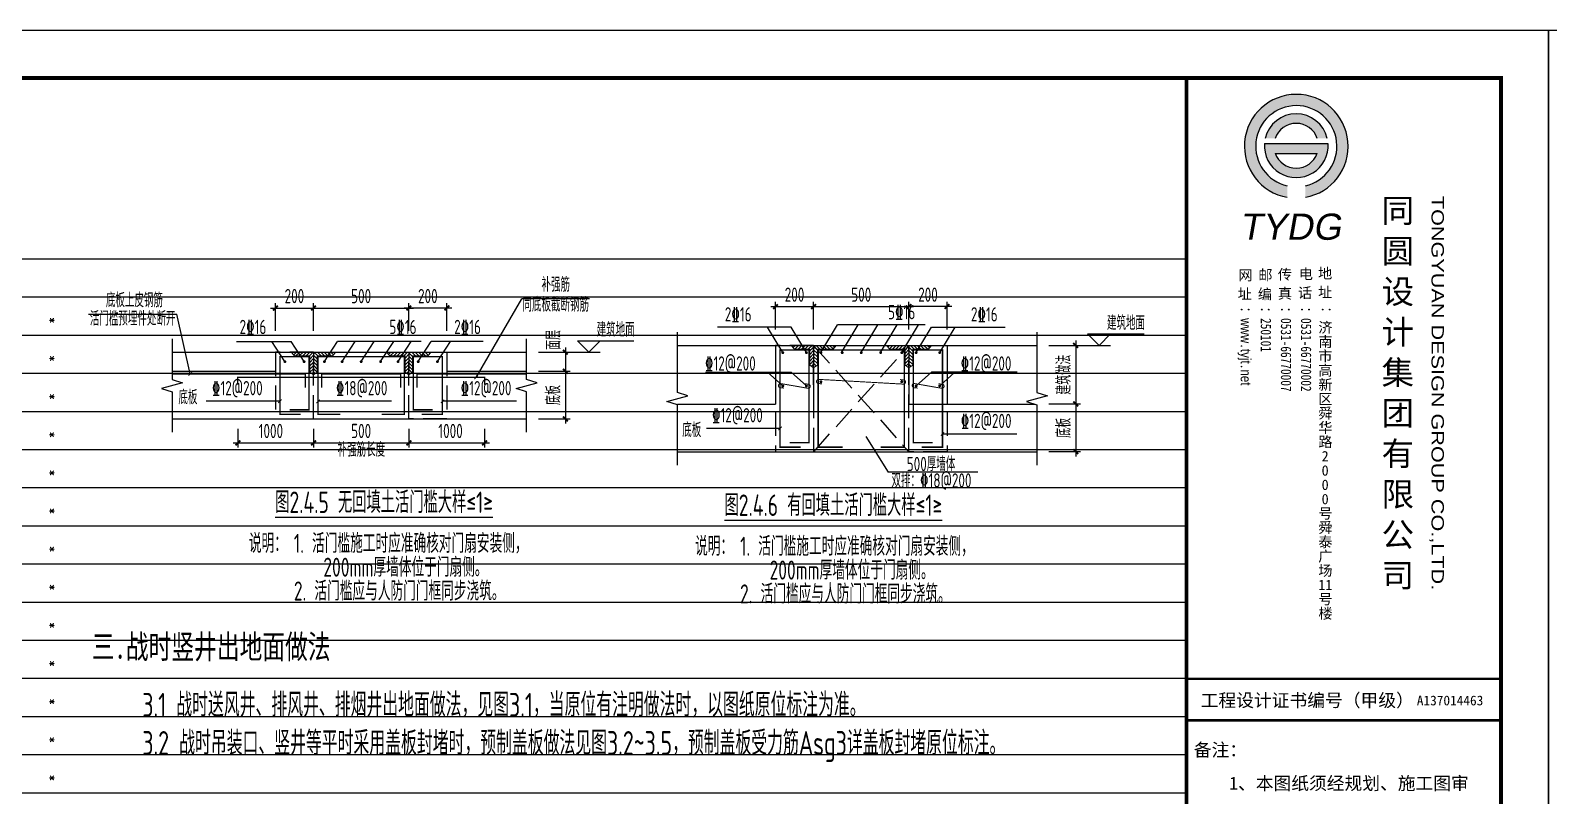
# Model space of a CAD drawing. Extents: x 37906 to 290206, y -18154 to 41246.
# Drawn here: x 64026 to 79956, y 33219 to 41246 of the extents above; entities that cross this region are included whole.
import ezdxf
from ezdxf.enums import TextEntityAlignment as Align

# ---------------------------------------------------------------- set-up
doc = ezdxf.new("R2010")
doc.units = 0
doc.header["$LTSCALE"] = 1000
doc.header["$MEASUREMENT"] = 0
doc.linetypes.add('DASH', pattern=[0.35, 0.25, -0.1])
for name, color, linetype in [('DETL', 7, 'Continuous'), ('DIM', 3, 'Continuous'), ('DIM_SYMB', 3, 'Continuous'), ('ECA_TK', 7, 'Continuous'), ('PUB_DIM', 3, 'Continuous'), ('PUB_TEXT', 7, 'Continuous'), ('REIN', 1, 'Continuous'), ('TEXT', 7, 'Continuous'), ('tk', 7, 'Continuous'), ('WALL', 9, 'Continuous')]:
    doc.layers.add(name, color=color, linetype=linetype)
doc.layers.add('REINL', color=1, linetype='Continuous', lineweight=0)
doc.layers.add('人防细线', color=142, linetype='Continuous', lineweight=18)
doc.styles.add('CCDI_T0G_01', font='arial.ttf', dxfattribs={"width": 0.9})
doc.styles.add('SUNTXT', font='', dxfattribs={"width": 0.8, "height": 3})
doc.styles.add('TSSD_Dimension', font='tssdeng.shx', dxfattribs={"width": 0.7, "bigfont": 'hztxt.shx'})
doc.styles.add('TSSD_Label', font='tssdeng2.shx', dxfattribs={"width": 0.7, "bigfont": 'tssdchn.shx'})
doc.styles.add('TSSD_Norm', font='tssdeng.shx', dxfattribs={"bigfont": 'hztxt.shx'})
doc.styles.add('TSSD_Rein', font='tssdeng2.shx', dxfattribs={"width": 0.7, "bigfont": 'tssdchn.shx'})
doc.styles.add('tyad', font='swissk.ttf', dxfattribs={"width": 0.9, "height": 2.5})
doc.styles.add('黑体', font='simhei.ttf', dxfattribs={"width": 0.8})
doc.styles.get('SUNTXT').set_extended_font_data('SimSun')
doc.dimstyles.new('TSSD_25_50', dxfattribs={"dimtxt": 150, "dimasz": 50, "dimexe": 50, "dimexo": 125, "dimgap": 50, "dimtad": 1, "dimdec": 0, "dimlfac": 0.5, "dimzin": 0, "dimdsep": 46, "dimtxsty": 'TSSD_Dimension', "dimblk": 'ARCHTICK', "dimblk1": 'ARCHTICK', "dimblk2": 'ARCHTICK', "dimcen": 0, "dimdle": 50, "dimclrt": 7, "dimadec": 0, "dimazin": 0, "dimtfac": 1, "dimtdec": 0, "dimtix": 1, "dimtmove": 2, "dimatfit": 3, "dimfxl": 1, "dimtolj": 1, "dimtzin": 0, "dimarcsym": 0})
doc.dimstyles.new('TSSD_50_50', dxfattribs={"dimtxt": 150, "dimasz": 50, "dimexe": 50, "dimexo": 125, "dimgap": 50, "dimtad": 1, "dimdec": 0, "dimzin": 0, "dimdsep": 46, "dimtxsty": 'TSSD_Dimension', "dimblk": 'ARCHTICK', "dimblk1": 'ARCHTICK', "dimblk2": 'ARCHTICK', "dimcen": 0, "dimdle": 50, "dimclrt": 7, "dimadec": 0, "dimazin": 0, "dimtfac": 1, "dimtdec": 0, "dimtix": 1, "dimtmove": 2, "dimatfit": 3, "dimfxl": 1, "dimtolj": 1, "dimtzin": 0, "dimarcsym": 0})

# ---------------------------------------------------------------- blocks, each defined once
blk = doc.blocks.new('10B_A1')
h = blk.add_hatch(color=256)
h.paths.add_polyline_path([(786.16, 558.97), (786.16, 561.39, -8.823966), (789.97, 561.39), (789.97, 558.98, 11.333343)])
h.paths.add_polyline_path([(781.52, 571.34), (783.6, 571.34, -0.711417), (792.46, 571.34), (794.54, 571.34, 0.79114)], flags=17)
h.paths.add_polyline_path([(781.36, 570.26, 1.071858), (794.7, 570.26)], flags=17)
h.paths.add_polyline_path([(792.44, 568.2, -0.701619), (783.62, 568.2)], flags=16)
for p, q in [((765, 184), (765, 584)), ((765, 184), (765, 584)), ((765, 184), (765, 584)), ((781.36, 570.26), (794.7, 570.26)), ((783.62, 568.2), (792.44, 568.2))]:
    blk.add_line(p, q)
at = {"const_width": 0.5}
blk.add_lwpolyline([(831, 457.96), (765, 457.96)], dxfattribs=at)
blk.add_lwpolyline([(831, 457.96), (765, 457.96)], dxfattribs=at)
for centre, radius, start, end in [((788.05, 569.69), 10.88, 280.1324, 259.9627), ((788.05, 569.69), 8.52, 282.9926, 257.1302), ((788.03, 569.8), 6.69, 13.3022, 166.6978), ((788.03, 569.8), 4.69, 19.1426, 160.8574), ((788.03, 569.8), 6.69, 176.0272, 3.9728), ((788.03, 569.8), 4.69, 199.8915, 340.1085)]:
    blk.add_arc(centre, radius, start, end)
at = {"layer": 'ECA_TK'}
blk.add_lwpolyline([(0, 0), (841, 0), (841, 594), (0, 594)], close=True, dxfattribs=at)
at = {"layer": 'ECA_TK', "const_width": 0.8}
blk.add_lwpolyline([(831, 10), (831, 584), (18, 584), (18, 10)], close=True, dxfattribs=at)
at = {"layer": 'ECA_TK'}
for points, const_width in [([(765, 10), (765, 584)], 0.8), ([(765, 457.96), (831, 457.96)], 0.5), ([(765, 449.25), (831, 449.25)], 0.5)]:
    blk.add_lwpolyline(points, dxfattribs=dict(at, const_width=const_width))
for s, height, style, p in [('同', 5, '黑体', (805.94, 553.7)), ('圆', 5, '黑体', (805.94, 545.2)), ('网', 2.18, 'SUNTXT', (775.88, 541.55)), ('邮', 2.18, 'SUNTXT', (780.08, 541.58)), ('传', 2.18, 'SUNTXT', (784.17, 541.71)), ('电', 2.18, 'SUNTXT', (788.57, 541.81)), ('地', 2.18, 'SUNTXT', (792.61, 541.93)), ('设', 5, '黑体', (805.94, 536.7)), ('址', 2.18, 'SUNTXT', (775.74, 537.6)), ('编', 2.18, 'SUNTXT', (779.97, 537.57)), ('真', 2.18, 'SUNTXT', (784.17, 537.71)), ('话', 2.18, 'SUNTXT', (788.39, 537.86)), ('址', 2.18, 'SUNTXT', (792.62, 537.99)), ('济', 2.18, 'SUNTXT', (792.67, 530.58)), ('计', 5, '黑体', (805.94, 528.2)), ('南', 2.18, 'SUNTXT', (792.67, 527.58)), ('市', 2.18, 'SUNTXT', (792.67, 524.58)), ('高', 2.18, 'SUNTXT', (792.67, 521.58)), ('集', 5, '黑体', (805.94, 519.7)), ('新', 2.18, 'SUNTXT', (792.67, 518.58)), ('区', 2.18, 'SUNTXT', (792.67, 515.58)), ('团', 5, '黑体', (805.94, 511.2)), ('舜', 2.18, 'SUNTXT', (792.67, 512.58)), ('华', 2.18, 'SUNTXT', (792.67, 509.58)), ('路', 2.18, 'SUNTXT', (792.67, 506.58)), ('有', 5, '黑体', (805.94, 502.7)), ('2', 2.18, 'SUNTXT', (793.36, 503.58)), ('0', 2.18, 'SUNTXT', (793.36, 500.58)), ('0', 2.18, 'SUNTXT', (793.36, 497.58)), ('限', 5, '黑体', (805.94, 494.2)), ('号', 2.18, 'SUNTXT', (792.67, 491.58)), ('0', 2.18, 'SUNTXT', (793.36, 494.58)), ('舜', 2.18, 'SUNTXT', (792.67, 488.58)), ('公', 5, '黑体', (805.94, 485.7)), ('泰', 2.18, 'SUNTXT', (792.67, 485.58)), ('广', 2.18, 'SUNTXT', (792.67, 482.58)), ('场', 2.18, 'SUNTXT', (792.67, 479.58)), ('司', 5, '黑体', (805.94, 477.2)), ('11', 2.18, 'SUNTXT', (792.67, 476.58)), ('号', 2.18, 'SUNTXT', (792.67, 473.58)), ('楼', 2.18, 'SUNTXT', (792.69, 470.58))]:
    blk.add_text(s, height=height, dxfattribs=dict(style=style)).set_placement(p)
at = {"style": 'CCDI_T0G_01', "width": 1.25}
blk.add_text('TONGYUAN DESIGN GROUP CO.,LTD.', height=2.6, rotation=270, dxfattribs=at).set_placement((816.42, 559.28))
at = {"style": 'tyad', "oblique": 10}
blk.add_text('TYDG', height=5.5, dxfattribs=at).set_placement((776.12, 550.06))
at = {"char_height": 2.18, "width": 39.1789, "attachment_point": 1, "rotation": 270, "style": 'SUNTXT'}
for s, insert in [('：{\\fArial|b0|i0|c134|p32;www}.{\\fArial|b0|i0|c134|p32;tyjt}.{\\fArial|b0|i0|c134|p32;net\\fArial|b0|i0|c0|p32;}', (778.56, 536.02)), ('：250101', (782.78, 536.02)), ('：0531-66770007', (787, 536.02)), ('：0531-66770002', (791.22, 536.02)), ('：', (795.56, 536.02))]:
    blk.add_mtext(s, dxfattribs=dict(at, insert=insert))
at = {"layer": 'ECA_TK', "linetype": 'Continuous', "style": 'SUNTXT'}
for s, height, p in [('工程设计证书编号（甲级）', 2.7342, (767.97, 452.09)), ('A137014463', 2.051, (813.34, 452.39))]:
    blk.add_text(s, height=height, dxfattribs=at).set_placement(p)
at = {"layer": 'ECA_TK', "style": 'SUNTXT'}
for s, p in [('备注：', (766.54, 441.68)), ('    1、本图纸须经规划、施工图审', (766.54, 434.68))]:
    blk.add_text(s, height=2.73, dxfattribs=at).set_placement(p)
blk = doc.blocks.new('20190225.14171298')
at = {"layer": 'Defpoints', "color": 8, "lineweight": -3}
for p, q in [((37350, 26400), (0, 26400)), ((37350, 26000), (0, 26000)), ((37350, 25600), (0, 25600)), ((37350, 25200), (0, 25200)), ((37350, 24800), (0, 24800)), ((37350, 24400), (0, 24400)), ((37350, 24000), (0, 24000)), ((37350, 23600), (0, 23600)), ((37350, 23200), (0, 23200)), ((37350, 22800), (0, 22800)), ((37350, 22400), (0, 22400)), ((37350, 22000), (0, 22000)), ((37350, 21600), (0, 21600)), ((37350, 21200), (0, 21200)), ((37350, 20800), (0, 20800))]:
    blk.add_line(p, q, dxfattribs=at)
blk = doc.blocks.new('20190225.14125870')
at = {"color": 8, "lineweight": -3, "style": 'TSSD_Norm', "width": 0.8}
for p in [(0, 25942.25), (0, 25542.25), (0, 25142.25), (0, 24742.25), (0, 24342.25), (0, 23942.25), (0, 23542.25), (0, 23142.25), (0, 22742.25), (0, 22342.25), (0, 21942.25), (0, 21542.25), (0, 21142.25)]:
    blk.add_text('*', height=136.5, dxfattribs=at).set_placement(p)
blk = doc.blocks.new('MJ-U')
at = {"layer": 'WALL'}
h = blk.add_hatch(dxfattribs=at)
h.set_pattern_fill('ANSI31', color=6, scale=100, style=0)
h.set_pattern_definition([(45, (-873776.461, -21584.63), (-8.83883476, 8.83883476), [])])
h.paths.add_polyline_path([(-117.2, 0), (0, 0), (0, -118.5), (-20, -104.4), (-20, -20), (-100.4, -20)])
at = {"layer": 'WALL', "color": 6}
blk.add_line((-117.2, 0), (-100.4, -20), dxfattribs=at)
at = {"layer": '人防细线', "color": 6}
for p, q in [((-117.2, 0), (0, 0)), ((-100.4, -20), (-117.2, 0)), ((0, 0), (0, -118.5)), ((-20, -20), (-100.4, -20)), ((-20, -104.4), (-20, -20)), ((0, -118.5), (-20, -104.4))]:
    blk.add_line(p, q, dxfattribs=at)
blk = doc.blocks.new('_ArchTick')
at = {"color": 0, "linetype": 'ByBlock', "const_width": 0.4}
blk.add_lwpolyline([(-0.5, -0.5), (0.5, 0.5)], dxfattribs=at)
blk = doc.blocks.new('*D136')
at = {"layer": 'Defpoints', "color": 0}
for p in [(66997, 38334), (66597, 37969), (66997, 37969)]:
    blk.add_point(p, dxfattribs=at)
at = {"layer": 'DIM', "color": 0, "lineweight": -2}
for p, q in [((66547, 38334), (67047, 38334)), ((66597, 38094), (66597, 38384)), ((66997, 38094), (66997, 38384))]:
    blk.add_line(p, q, dxfattribs=at)
at = {"layer": 'DIM', "color": 0, "lineweight": -2, "xscale": 50, "yscale": 50, "zscale": 50, "rotation": 180}
blk.add_blockref('_ArchTick', (66597, 38334), dxfattribs=at)
at = {"layer": 'DIM', "color": 0, "lineweight": -2, "xscale": 50, "yscale": 50, "zscale": 50}
blk.add_blockref('_ArchTick', (66997, 38334), dxfattribs=at)
at = {"layer": 'DIM', "color": 7, "insert": (66797, 38459), "char_height": 150, "attachment_point": 5, "style": 'TSSD_Dimension'}
blk.add_mtext('\\A1;200', dxfattribs=at)
blk = doc.blocks.new('*D137')
at = {"layer": 'Defpoints', "color": 0}
for p in [(67997, 38334), (66997, 37969), (67997, 37969)]:
    blk.add_point(p, dxfattribs=at)
at = {"layer": 'DIM', "color": 0, "lineweight": -2}
for p, q in [((66947, 38334), (68047, 38334)), ((66997, 38094), (66997, 38384)), ((67997, 38094), (67997, 38384))]:
    blk.add_line(p, q, dxfattribs=at)
at = {"layer": 'DIM', "color": 0, "lineweight": -2, "xscale": 50, "yscale": 50, "zscale": 50, "rotation": 180}
blk.add_blockref('_ArchTick', (66997, 38334), dxfattribs=at)
at = {"layer": 'DIM', "color": 0, "lineweight": -2, "xscale": 50, "yscale": 50, "zscale": 50}
blk.add_blockref('_ArchTick', (67997, 38334), dxfattribs=at)
at = {"layer": 'DIM', "color": 7, "insert": (67497, 38459), "char_height": 150, "attachment_point": 5, "style": 'TSSD_Dimension'}
blk.add_mtext('\\A1;500', dxfattribs=at)
blk = doc.blocks.new('*D138')
at = {"layer": 'Defpoints', "color": 0, "transparency": 16777216}
for p in [(69233, 37871), (69233, 37671), (69640, 37671)]:
    blk.add_point(p, dxfattribs=at)
at = {"layer": 'DIM', "color": 0, "lineweight": -2, "transparency": 16777216}
for p, q in [((69640, 37921), (69640, 37621)), ((69358, 37871), (69690, 37871)), ((69358, 37671), (69690, 37671))]:
    blk.add_line(p, q, dxfattribs=at)
at = {"layer": 'DIM', "color": 0, "lineweight": -2, "transparency": 16777216, "xscale": 50, "yscale": 50, "zscale": 50}
for p, rotation in [((69640, 37871), 90), ((69640, 37671), 270)]:
    blk.add_blockref('_ArchTick', p, dxfattribs=dict(at, rotation=rotation))
at = {"layer": 'DIM', "color": 7, "transparency": 16777216, "insert": (69515, 38000), "char_height": 150, "attachment_point": 5, "rotation": 90, "style": 'TSSD_Dimension'}
blk.add_mtext('\\A1;面层', dxfattribs=at)
blk = doc.blocks.new('*D139')
at = {"layer": 'Defpoints', "color": 0, "transparency": 16777216}
for p in [(69233, 37671), (69233, 37171), (69640, 37171)]:
    blk.add_point(p, dxfattribs=at)
at = {"layer": 'DIM', "color": 0, "lineweight": -2, "transparency": 16777216}
for p, q in [((69358, 37671), (69690, 37671)), ((69640, 37721), (69640, 37121)), ((69358, 37171), (69690, 37171))]:
    blk.add_line(p, q, dxfattribs=at)
at = {"layer": 'DIM', "color": 0, "lineweight": -2, "transparency": 16777216, "xscale": 50, "yscale": 50, "zscale": 50}
for p, rotation in [((69640, 37671), 90), ((69640, 37171), 270)]:
    blk.add_blockref('_ArchTick', p, dxfattribs=dict(at, rotation=rotation))
at = {"layer": 'DIM', "color": 7, "transparency": 16777216, "insert": (69514, 37421), "char_height": 150, "attachment_point": 5, "rotation": 90, "style": 'TSSD_Dimension'}
blk.add_mtext('\\A1;底板', dxfattribs=at)
blk = doc.blocks.new('*D140')
at = {"layer": 'Defpoints', "color": 0}
for p in [(72244, 38349), (71844, 37983), (72244, 37983)]:
    blk.add_point(p, dxfattribs=at)
at = {"layer": 'DIM', "color": 0, "lineweight": -2}
for p, q in [((71844, 38108), (71844, 38399)), ((72244, 38108), (72244, 38399)), ((71794, 38349), (72294, 38349))]:
    blk.add_line(p, q, dxfattribs=at)
at = {"layer": 'DIM', "color": 0, "lineweight": -2, "xscale": 50, "yscale": 50, "zscale": 50, "rotation": 180}
blk.add_blockref('_ArchTick', (71844, 38349), dxfattribs=at)
at = {"layer": 'DIM', "color": 0, "lineweight": -2, "xscale": 50, "yscale": 50, "zscale": 50}
blk.add_blockref('_ArchTick', (72244, 38349), dxfattribs=at)
at = {"layer": 'DIM', "color": 7, "insert": (72044, 38474), "char_height": 150, "attachment_point": 5, "style": 'TSSD_Dimension'}
blk.add_mtext('\\A1;200', dxfattribs=at)
blk = doc.blocks.new('*D141')
at = {"layer": 'Defpoints', "color": 0}
for p in [(73244, 38349), (72244, 37983), (73244, 37983)]:
    blk.add_point(p, dxfattribs=at)
at = {"layer": 'DIM', "color": 0, "lineweight": -2}
for p, q in [((72244, 38108), (72244, 38399)), ((73244, 38108), (73244, 38399)), ((72194, 38349), (73294, 38349))]:
    blk.add_line(p, q, dxfattribs=at)
at = {"layer": 'DIM', "color": 0, "lineweight": -2, "xscale": 50, "yscale": 50, "zscale": 50, "rotation": 180}
blk.add_blockref('_ArchTick', (72244, 38349), dxfattribs=at)
at = {"layer": 'DIM', "color": 0, "lineweight": -2, "xscale": 50, "yscale": 50, "zscale": 50}
blk.add_blockref('_ArchTick', (73244, 38349), dxfattribs=at)
at = {"layer": 'DIM', "color": 7, "insert": (72744, 38474), "char_height": 150, "attachment_point": 5, "style": 'TSSD_Dimension'}
blk.add_mtext('\\A1;500', dxfattribs=at)
blk = doc.blocks.new('*D142')
at = {"layer": 'Defpoints', "color": 0, "transparency": 16777216}
for p in [(74587, 37942), (74587, 37327), (74994, 37327)]:
    blk.add_point(p, dxfattribs=at)
at = {"layer": 'DIM', "color": 0, "lineweight": -2, "transparency": 16777216}
for p, q in [((74712, 37942), (75044, 37942)), ((74994, 37992), (74994, 37277)), ((74712, 37327), (75044, 37327))]:
    blk.add_line(p, q, dxfattribs=at)
at = {"layer": 'DIM', "color": 0, "lineweight": -2, "transparency": 16777216, "xscale": 50, "yscale": 50, "zscale": 50}
for p, rotation in [((74994, 37942), 90), ((74994, 37327), 270)]:
    blk.add_blockref('_ArchTick', p, dxfattribs=dict(at, rotation=rotation))
at = {"layer": 'DIM', "color": 7, "transparency": 16777216, "insert": (74869, 37634), "char_height": 150, "attachment_point": 5, "rotation": 90, "style": 'TSSD_Dimension'}
blk.add_mtext('\\A1;建筑做法', dxfattribs=at)
blk = doc.blocks.new('*D143')
at = {"layer": 'Defpoints', "color": 0, "transparency": 16777216}
for p in [(74587, 37327), (74587, 36827), (74994, 36827)]:
    blk.add_point(p, dxfattribs=at)
at = {"layer": 'DIM', "color": 0, "lineweight": -2, "transparency": 16777216}
for p, q in [((74712, 37327), (75044, 37327)), ((74994, 37377), (74994, 36777)), ((74712, 36827), (75044, 36827))]:
    blk.add_line(p, q, dxfattribs=at)
at = {"layer": 'DIM', "color": 0, "lineweight": -2, "transparency": 16777216, "xscale": 50, "yscale": 50, "zscale": 50}
for p, rotation in [((74994, 37327), 90), ((74994, 36827), 270)]:
    blk.add_blockref('_ArchTick', p, dxfattribs=dict(at, rotation=rotation))
at = {"layer": 'DIM', "color": 7, "transparency": 16777216, "insert": (74868, 37077), "char_height": 150, "attachment_point": 5, "rotation": 90, "style": 'TSSD_Dimension'}
blk.add_mtext('\\A1;底板', dxfattribs=at)
blk = doc.blocks.new('*D144')
at = {"layer": 'Defpoints', "color": 0}
for p in [(67997, 38334), (67997, 37969), (68397, 37969)]:
    blk.add_point(p, dxfattribs=at)
at = {"layer": 'DIM', "color": 0, "lineweight": -2}
for p, q in [((68447, 38334), (67947, 38334)), ((67997, 38094), (67997, 38384)), ((68397, 38094), (68397, 38384))]:
    blk.add_line(p, q, dxfattribs=at)
at = {"layer": 'DIM', "color": 0, "lineweight": -2, "xscale": 50, "yscale": 50, "zscale": 50, "rotation": 180}
blk.add_blockref('_ArchTick', (67997, 38334), dxfattribs=at)
at = {"layer": 'DIM', "color": 0, "lineweight": -2, "xscale": 50, "yscale": 50, "zscale": 50}
blk.add_blockref('_ArchTick', (68397, 38334), dxfattribs=at)
at = {"layer": 'DIM', "color": 7, "insert": (68197, 38459), "char_height": 150, "attachment_point": 5, "style": 'TSSD_Dimension'}
blk.add_mtext('\\A1;200', dxfattribs=at)
blk = doc.blocks.new('*D145')
at = {"layer": 'Defpoints', "color": 0}
for p in [(73244, 38349), (73244, 37983), (73644, 37983)]:
    blk.add_point(p, dxfattribs=at)
at = {"layer": 'DIM', "color": 0, "lineweight": -2}
for p, q in [((73244, 38108), (73244, 38399)), ((73644, 38108), (73644, 38399)), ((73694, 38349), (73194, 38349))]:
    blk.add_line(p, q, dxfattribs=at)
at = {"layer": 'DIM', "color": 0, "lineweight": -2, "xscale": 50, "yscale": 50, "zscale": 50, "rotation": 180}
blk.add_blockref('_ArchTick', (73244, 38349), dxfattribs=at)
at = {"layer": 'DIM', "color": 0, "lineweight": -2, "xscale": 50, "yscale": 50, "zscale": 50}
blk.add_blockref('_ArchTick', (73644, 38349), dxfattribs=at)
at = {"layer": 'DIM', "color": 7, "insert": (73444, 38474), "char_height": 150, "attachment_point": 5, "style": 'TSSD_Dimension'}
blk.add_mtext('\\A1;200', dxfattribs=at)
blk = doc.blocks.new('*D146')
at = {"layer": 'Defpoints', "color": 0, "transparency": 16777216}
for p in [(66203, 37190), (66997, 37190), (66997, 36919)]:
    blk.add_point(p, dxfattribs=at)
at = {"layer": 'DIM', "color": 0, "lineweight": -2, "transparency": 16777216}
for p, q in [((66203, 37065), (66203, 36869)), ((66997, 37065), (66997, 36869)), ((66153, 36919), (67047, 36919))]:
    blk.add_line(p, q, dxfattribs=at)
at = {"layer": 'DIM', "color": 0, "lineweight": -2, "transparency": 16777216, "xscale": 50, "yscale": 50, "zscale": 50, "rotation": 180}
blk.add_blockref('_ArchTick', (66203, 36919), dxfattribs=at)
at = {"layer": 'DIM', "color": 0, "lineweight": -2, "transparency": 16777216, "xscale": 50, "yscale": 50, "zscale": 50}
blk.add_blockref('_ArchTick', (66997, 36919), dxfattribs=at)
at = {"layer": 'DIM', "color": 7, "transparency": 16777216, "insert": (66550, 37044), "char_height": 150, "attachment_point": 5, "style": 'TSSD_Dimension'}
blk.add_mtext('\\A1;1000', dxfattribs=at)
blk = doc.blocks.new('*D147')
at = {"layer": 'Defpoints', "color": 0, "transparency": 16777216}
for p in [(66997, 37190), (67997, 37190), (67997, 36919)]:
    blk.add_point(p, dxfattribs=at)
at = {"layer": 'DIM', "color": 0, "lineweight": -2, "transparency": 16777216}
for p, q in [((66997, 37065), (66997, 36869)), ((67997, 37065), (67997, 36869)), ((66947, 36919), (68047, 36919))]:
    blk.add_line(p, q, dxfattribs=at)
at = {"layer": 'DIM', "color": 0, "lineweight": -2, "transparency": 16777216, "xscale": 50, "yscale": 50, "zscale": 50, "rotation": 180}
blk.add_blockref('_ArchTick', (66997, 36919), dxfattribs=at)
at = {"layer": 'DIM', "color": 0, "lineweight": -2, "transparency": 16777216, "xscale": 50, "yscale": 50, "zscale": 50}
blk.add_blockref('_ArchTick', (67997, 36919), dxfattribs=at)
at = {"layer": 'DIM', "color": 7, "transparency": 16777216, "insert": (67497, 37044), "char_height": 150, "attachment_point": 5, "style": 'TSSD_Dimension'}
blk.add_mtext('\\A1;500', dxfattribs=at)
blk = doc.blocks.new('*D148')
at = {"layer": 'Defpoints', "color": 0, "transparency": 16777216}
for p in [(67997, 37190), (68792, 37190), (68792, 36919)]:
    blk.add_point(p, dxfattribs=at)
at = {"layer": 'DIM', "color": 0, "lineweight": -2, "transparency": 16777216}
for p, q in [((67997, 37065), (67997, 36869)), ((68792, 37065), (68792, 36869)), ((67947, 36919), (68842, 36919))]:
    blk.add_line(p, q, dxfattribs=at)
at = {"layer": 'DIM', "color": 0, "lineweight": -2, "transparency": 16777216, "xscale": 50, "yscale": 50, "zscale": 50, "rotation": 180}
blk.add_blockref('_ArchTick', (67997, 36919), dxfattribs=at)
at = {"layer": 'DIM', "color": 0, "lineweight": -2, "transparency": 16777216, "xscale": 50, "yscale": 50, "zscale": 50}
blk.add_blockref('_ArchTick', (68792, 36919), dxfattribs=at)
at = {"layer": 'DIM', "color": 7, "transparency": 16777216, "insert": (68435, 37044), "char_height": 150, "attachment_point": 5, "style": 'TSSD_Dimension'}
blk.add_mtext('\\A1;1000', dxfattribs=at)
blk = doc.blocks.new('10B_A1E图框')
at = {"layer": 'ECA_TK'}
blk.add_lwpolyline([(0, 0), (841, 0), (841, 594), (0, 594)], close=True, dxfattribs=at)

msp = doc.modelspace()

# ---------------------------------------------------------------- linework, layer by layer
at = {"color": 0, "linetype": 'ByBlock', "const_width": 10}
for points in [[(65721.8, 37661), (65686, 37625.2)], [(68720.4, 37623.5), (68684.6, 37587.7)], [(66662.7, 37373.2), (66626.9, 37337.3)], [(67062.7, 37373.2), (67026.9, 37337.3)], [(68367.7, 37373.2), (68331.9, 37337.3)], [(71909.6, 37089.3), (71873.8, 37053.4)], [(73614.6, 37029.4), (73578.7, 36993.6)]]:
    msp.add_lwpolyline(points, dxfattribs=at)
at = {"layer": 'DETL'}
for p, q in [((70816, 37941.7), (73244.2, 37941.7)), ((71844.2, 37941.7), (71844.2, 37326.8)), ((72244.2, 37941.7), (72244.2, 37326.8)), ((73244.2, 37941.7), (73244.2, 37326.8)), ((73244.2, 37941.7), (74586.6, 37941.7)), ((73244.2, 37941.7), (73244.2, 37326.8)), ((73644.2, 37941.7), (73644.2, 37326.8)), ((65513.3, 37870.6), (67997.3, 37870.6)), ((66597.3, 37870.6), (66597.3, 37670.6)), ((66997.3, 37870.6), (66997.3, 37670.6)), ((67997.3, 37870.6), (67997.3, 37670.6)), ((67997.3, 37870.6), (69232.5, 37870.6)), ((67997.3, 37870.6), (67997.3, 37670.6)), ((68397.3, 37870.6), (68397.3, 37670.6)), ((65513.3, 37670.6), (66597.3, 37670.6)), ((68397.3, 37670.6), (69232.5, 37670.6)), ((70816, 37326.8), (71844.2, 37326.8)), ((73244.2, 37326.8), (74562.8, 37326.8)), ((65513.3, 37170.6), (69232.5, 37170.6)), ((70816, 36826.8), (74586.6, 36826.8))]:
    msp.add_line(p, q, dxfattribs=at)
at = {"layer": 'DIM_SYMB'}
for points in [[(70816, 36686.8), (70816, 37319.3), (70706, 37354.3), (70926, 37414.3), (70816, 37449.3), (70816, 38081.7)], [(74586.6, 38081.7), (74586.6, 37449.3), (74696.6, 37414.3), (74476.6, 37354.3), (74586.6, 37319.3), (74586.6, 36686.8)], [(65513.3, 38010.6), (65513.3, 37585.6), (65623.3, 37550.6), (65403.3, 37490.6), (65513.3, 37455.6), (65513.3, 37030.6)], [(69232.5, 37030.6), (69232.5, 37455.6), (69122.5, 37490.6), (69342.5, 37550.6), (69232.5, 37585.6), (69232.5, 38010.6)]]:
    msp.add_lwpolyline(points, dxfattribs=at)
at = {"layer": 'PUB_DIM'}
for p, q in [((69885.6, 37870.6), (69765.6, 37990.6)), ((69765.6, 37990.6), (70358.1, 37990.6)), ((69885.6, 37870.6), (70005.6, 37990.6)), ((74741.4, 37941.7), (75359.6, 37941.7)), ((75239.6, 37941.7), (75119.6, 38061.7)), ((75119.6, 38061.7), (75712.1, 38061.7)), ((75239.6, 37941.7), (75359.6, 38061.7)), ((69387.4, 37870.6), (70005.6, 37870.6))]:
    msp.add_line(p, q, dxfattribs=at)
at = {"layer": 'REIN', "const_width": 15}
for points in [[(66747.3, 37265.6), (66949.8, 37265.6), (66949.8, 37823.1), (66644.8, 37823.1), (66644.8, 37218.1), (66862.3, 37218.1)], [(67714, 37218.1), (67949.8, 37218.1), (67949.8, 37823.1), (67044.8, 37823.1), (67044.8, 37218.1), (67277.3, 37218.1)], [(68247.3, 37265.6), (68044.8, 37265.6), (68044.8, 37823.1), (68349.8, 37823.1), (68349.8, 37218.1), (68132.3, 37218.1)], [(71994.2, 36921.8), (72196.7, 36921.8), (72196.7, 37894.2), (71891.7, 37894.2), (71891.7, 36874.3), (72109.2, 36874.3)], [(72948.4, 36874.3), (73196.7, 36874.3), (73196.7, 37894.2), (72291.7, 37894.2), (72291.7, 36874.3), (72548.4, 36874.3)], [(73494.2, 36921.8), (73291.7, 36921.8), (73291.7, 37894.2), (73596.7, 37894.2), (73596.7, 36874.3), (73379.1, 36874.3)], [(66912.3, 37499.2), (66912.3, 37643.1), (65513.3, 37643.1)], [(68792.1, 37530.6), (68792.1, 37605.6), (66202.5, 37605.6), (66202.5, 37530.6)], [(67082.3, 37499.2), (67082.3, 37643.1), (67912.3, 37643.1), (67912.3, 37499.2)], [(68082.3, 37499.2), (68082.3, 37643.1), (69232.5, 37643.1)]]:
    msp.add_lwpolyline(points, dxfattribs=at)
at = {"layer": 'REIN', "ltscale": 0.5, "const_width": 15}
for points in [[(66697.3, 37764.2, -1), (66697.3, 37779.2, -1)], [(66898.9, 37764.2, -1), (66898.9, 37779.2, -1)], [(67111.9, 37764.2, -1), (67111.9, 37779.2, -1)], [(67297.3, 37764.2, -1), (67297.3, 37779.2, -1)], [(67497.3, 37764.2, -1), (67497.3, 37779.2, -1)], [(67701.1, 37764.2, -1), (67701.1, 37779.2, -1)], [(67884.4, 37764.2, -1), (67884.4, 37779.2, -1)], [(68095.7, 37764.2, 1), (68095.7, 37779.2, 1)], [(68297.4, 37764.2, 1), (68297.4, 37779.2, 1)], [(71921.2, 37858.3, -1), (71921.2, 37873.3, -1)], [(72168.8, 37858.3, -1), (72168.8, 37873.3, -1)], [(72320.7, 37858.3, -1), (72320.7, 37873.3, -1)], [(72544.2, 37858.3, -1), (72544.2, 37873.3, -1)], [(72744.2, 37858.3, -1), (72744.2, 37873.3, -1)], [(72948, 37858.3, -1), (72948, 37873.3, -1)], [(73169.3, 37858.3, -1), (73169.3, 37873.3, -1)], [(73319.6, 37858.3, 1), (73319.6, 37873.3, 1)], [(73567.2, 37858.3, 1), (73567.2, 37873.3, 1)], [(71921.2, 37508.9, -1), (71921.2, 37523.9, -1)], [(72168.8, 37508.9, -1), (72168.8, 37523.9, -1)], [(72320.7, 37552.7, -1), (72320.7, 37567.7, -1)], [(73169.3, 37552.7, -1), (73169.3, 37567.7, -1)], [(73319.6, 37508.9, 1), (73319.6, 37523.9, 1)], [(73567.2, 37508.9, 1), (73567.2, 37523.9, 1)]]:
    msp.add_lwpolyline(points, format="xyb", close=True, dxfattribs=at)
at = {"layer": 'REINL', "const_width": 10}
for points in [[(71933.8, 37493.7), (71894, 37498.3, -0.9976711), (71898.9, 37541.3), (72185.8, 37491.7, 1.0023344), (72190.7, 37534.8), (72151, 37539.4)], [(72333.4, 37537.5), (72293.6, 37542.1, -0.9976711), (72298.5, 37585.2), (73185.4, 37535.6, 1.0023344), (73190.3, 37578.6), (73150.6, 37583.2)], [(73337.4, 37493.7), (73297.6, 37498.3, -0.9976711), (73302.5, 37541.3), (73589.5, 37491.7, 1.0023344), (73594.3, 37534.8), (73554.6, 37539.4)]]:
    msp.add_lwpolyline(points, format="xyb", dxfattribs=at)
at = {"layer": 'TEXT', "linetype": 'Continuous'}
for p, q in [((68702.5, 37605.6), (69183.5, 38431.9)), ((65703.9, 37643.1), (65563.2, 38269.3)), ((66697.3, 37771.7), (66560.1, 37983.9)), ((66898.9, 37771.7), (66761.7, 37983.9)), ((67111.9, 37771.7), (67249.1, 37983.9)), ((67297.3, 37771.7), (67434.5, 37983.9)), ((67497.3, 37771.7), (67634.5, 37983.9)), ((67701.1, 37771.7), (67838.4, 37983.9)), ((67884.4, 37771.7), (68021.6, 37983.9)), ((68095.7, 37771.7), (68232.9, 37983.9)), ((68297.3, 37771.7), (68434.5, 37983.9))]:
    msp.add_line(p, q, dxfattribs=at)
at = {"layer": 'TEXT', "ltscale": 100}
for p, q in [((69893.7, 38431.9), (69183.5, 38431.9)), ((64635.6, 38269.3), (65563.2, 38269.3)), ((72007.4, 38134.5), (71235.2, 38134.5)), ((71970.6, 38134.5), (71660.8, 38134.5)), ((73415.3, 38157.5), (72495.9, 38157.5)), ((73480.9, 38134.5), (74253.2, 38134.5)), ((73517.8, 38134.5), (73827.6, 38134.5)), ((66187.7, 37983.9), (66761.7, 37983.9)), ((68125.5, 37983.9), (67249.1, 37983.9)), ((68779, 37983.9), (68232.9, 37983.9)), ((71108.5, 37661.3), (72008.9, 37661.3)), ((74379.9, 37661.3), (73479.5, 37661.3)), ((66644.8, 37355.3), (65872.6, 37355.3)), ((67817, 37355.3), (67044.8, 37355.3)), ((69128.1, 37355.3), (68349.8, 37355.3)), ((71891.7, 37071.4), (71119.5, 37071.4)), ((74375, 37011.5), (73596.7, 37011.5))]:
    msp.add_line(p, q, dxfattribs=at)
at = {"layer": 'TEXT'}
for p, q in [((71921.2, 37865.8), (71759.8, 38134.5)), ((72168.8, 37865.8), (72007.4, 38134.5)), ((72320.7, 37865.8), (72495.9, 38157.5)), ((72537, 37865.8), (72712.2, 38157.5)), ((72744.2, 37865.8), (72919.4, 38157.5)), ((72945.9, 37865.8), (73121.1, 38157.5)), ((73169.3, 37865.8), (73344.5, 38157.5)), ((73319.6, 37865.8), (73480.9, 38134.5)), ((73567.2, 37865.8), (73728.6, 38134.5)), ((71921.2, 37516.4), (71761.3, 37661.3)), ((72168.8, 37516.4), (72008.9, 37661.3)), ((73319.6, 37516.4), (73479.5, 37661.3)), ((73567.2, 37516.4), (73727.1, 37661.3)), ((72792, 36987.5), (73026.8, 36610.4)), ((73968.2, 36610.4), (73026.8, 36610.4))]:
    msp.add_line(p, q, dxfattribs=at)
at = {"layer": 'TEXT', "linetype": 'DASH'}
for p, q in [((72244.2, 37941.7), (73242.6, 36826.8)), ((72245.8, 36826.8), (73244.2, 37941.7))]:
    msp.add_line(p, q, dxfattribs=at)
for points in [[(72244.2, 37941.7), (71844.2, 37941.7), (71844.2, 36826.8), (72245.8, 36826.8)], [(73244.2, 37941.7), (73644.2, 37941.7), (73644.2, 36826.8), (73242.6, 36826.8)], [(66997.3, 37870.6), (66597.3, 37870.6), (66597.3, 37170.6), (66997.3, 37170.6)], [(67997.3, 37870.6), (68397.3, 37870.6), (68397.3, 37170.6), (67997.3, 37170.6)]]:
    msp.add_lwpolyline(points, close=True, dxfattribs=at)

# ---------------------------------------------------------------- block references
msp.add_blockref('20190225.14125870', (64216.9, 12208.5))
at = {"yscale": 2, "zscale": 2}
for p, xscale in [((72244.2, 37941.7), 2), ((72244.2, 37941.7), -2), ((73244.2, 37941.7), 2), ((73244.2, 37941.7), -2), ((66997.3, 37870.6), 2), ((66997.3, 37870.6), -2), ((67997.3, 37870.6), 2), ((67997.3, 37870.6), -2)]:
    msp.add_blockref('MJ-U', p, dxfattribs=dict(at, xscale=xscale))
at = {"layer": 'DIM_SYMB'}
msp.add_blockref('20190225.14171298', (38806.2, 12446.3), dxfattribs=at)
at = {"layer": 'tk', "xscale": 50, "yscale": 50, "zscale": 50}
for name, p in [('10B_A1', (37906.2, 11546.3)), ('10B_A1E图框', (79956.2, 11546.3))]:
    msp.add_blockref(name, p, dxfattribs=at)

# ---------------------------------------------------------------- texts
at = {"layer": 'DETL', "lineweight": 13, "style": 'TSSD_Rein', "width": 0.7}
for s, p in [('说明：', (66319.3, 35765.2)), ('1. 活门槛施工时应准确核对门扇安装侧，', (66791.2, 35765.2)), ('说明：', (71000.7, 35734.7)), ('1. 活门槛施工时应准确核对门扇安装侧，', (71472.6, 35734.7)), ('200mm厚墙体位于门扇侧。', (67100.7, 35515.2)), ('200mm厚墙体位于门扇侧。', (71782.1, 35484.7)), ('2. 活门槛应与人防门门框同步浇筑。', (66791.2, 35265.2)), ('2. 活门槛应与人防门门框同步浇筑。', (71472.6, 35234.7))]:
    msp.add_text(s, height=200, dxfattribs=at).set_placement(p)
at = {"layer": 'PUB_TEXT', "style": 'TSSD_Rein', "width": 0.7}
for p in [(75322, 38103.7), (69968, 38032.6)]:
    msp.add_text('建筑地面', height=150, dxfattribs=at).set_placement(p)
at = {"layer": 'TEXT', "lineweight": 13, "ltscale": 100, "style": 'TSSD_Rein', "width": 0.7}
for s, p in [('补强筋', (69538.6, 38459.9)), ('底板上皮钢筋', (65118.3, 38296.7)), ('同底板截断钢筋', (69538.6, 38250.8)), ('活门槛预埋件处断开', (65099.4, 38103.5)), ('2\x8416', (71453, 38147.6)), ('5\x8416', (73168, 38170.6)), ('2\x8416', (74035.4, 38147.6)), ('2\x8416', (66362.1, 38015.2)), ('5\x8416', (67935.2, 38015.2)), ('2\x8416', (68613.4, 38015.2)), ('\x8412@200', (66197.5, 37373.2)), ('\x8418@200', (67502.5, 37373.2)), ('\x8412@200', (68807.5, 37373.2)), ('\x8412@200', (71444.4, 37089.4)), ('\x8412@200', (74054.4, 37029.5)), ('补强筋长度', (67499.3, 36729))]:
    msp.add_text(s, height=150, dxfattribs=at).set_placement(p, align=Align.BOTTOM_CENTER)
at = {"layer": 'TEXT', "ltscale": 100, "style": 'TSSD_Rein', "width": 0.7}
for s, p in [('\x8412@200', (71104, 37677)), ('\x8412@200', (73786.7, 37677)), ('500厚墙体', (73221.6, 36622.6)), ('双排：\x8418@200', (73061.2, 36450.4))]:
    msp.add_text(s, height=150, dxfattribs=at).set_placement(p)
at = {"layer": 'TEXT', "lineweight": 13, "ltscale": 100, "style": 'TSSD_Rein', "width": 0.7}
for p in [(65579.8, 37323.3), (70865.9, 36979.5)]:
    msp.add_text('底板', height=150, dxfattribs=at).set_placement(p)
at = {"layer": 'TEXT', "style": 'TSSD_Label', "width": 0.7}
for s, p in [('%%u图2.4.5 无回填土活门槛大样\x921\x93', (66595.1, 36116)), ('%%u图2.4.6 有回填土活门槛大样\x921\x93', (71309.3, 36085.5))]:
    msp.add_text(s, height=225, dxfattribs=at).set_placement(p, align=Align.BOTTOM_LEFT)
at = {"layer": 'TEXT', "width": 0.7}
for s, style, p in [('三.战时竖井出地面做法', '黑体', (64670.2, 34656.4)), ('3.1 战时送风井、排风井、排烟井出地面做法，见图3.1，当原位有注明做法时，以图纸原位标注为准。', 'TSSD_Label', (65201, 34046.3)), ('3.2 战时吊装口、竖井等平时采用盖板封堵时，预制盖板做法见图3.2~3.5，预制盖板受力筋Asg3详盖板封堵原位标注。', 'TSSD_Label', (65201, 33646.3))]:
    msp.add_text(s, height=250, dxfattribs=dict(at, style=style)).set_placement(p)

# ---------------------------------------------------------------- dimensions: what is measured, and where the dimension line sits
at = {"layer": 'DIM'}
for base, p1, p2, picture, middle in [((66997.3, 38334.5), (66597.3, 37968.7), (66997.3, 37968.7), '*D136', (66797.3, 38459.5)), ((67997.3, 38334.5), (66997.3, 37968.7), (67997.3, 37968.7), '*D137', (67497.3, 38459.5)), ((73244.2, 38349.2), (72244.2, 37983.5), (73244.2, 37983.5), '*D141', (72744.2, 38474.2))]:
    dim = msp.add_linear_dim(base=base, p1=p1, p2=p2, dimstyle='TSSD_25_50', dxfattribs=at)
    dim.commit()
    dim.dimension.update_dxf_attribs({"geometry": picture, "text_midpoint": middle})
dim = msp.add_linear_dim(base=(67997.3, 38334.5), p1=(68397.3, 37968.7), p2=(67997.3, 37968.7), angle=180, dimstyle='TSSD_25_50', dxfattribs=at)
dim.commit()
dim.dimension.update_dxf_attribs({"geometry": '*D144', "text_midpoint": (68197.3, 38459.5)})
dim = msp.add_linear_dim(base=(72244.2, 38349.2), p1=(71844.2, 37983.5), p2=(72244.2, 37983.5), dimstyle='TSSD_25_50', dxfattribs=at)
dim.commit()
dim.dimension.update_dxf_attribs({"geometry": '*D140', "text_midpoint": (72044.2, 38474.2), "dimtype": 160})
dim = msp.add_linear_dim(base=(73244.2, 38349.2), p1=(73644.2, 37983.5), p2=(73244.2, 37983.5), angle=180, dimstyle='TSSD_25_50', dxfattribs=at)
dim.commit()
dim.dimension.update_dxf_attribs({"geometry": '*D145', "text_midpoint": (73444.2, 38474.2), "dimtype": 160})
for base, p1, p2, text, picture, middle in [((69640.4, 37670.6), (69232.5, 37870.6), (69232.5, 37670.6), '面层', '*D138', (69515.4, 37999.6)), ((69640.4, 37170.6), (69232.5, 37670.6), (69232.5, 37170.6), '底板', '*D139', (69513.8, 37420.6)), ((74994.4, 36826.8), (74586.6, 37326.8), (74586.6, 36826.8), '底板', '*D143', (74867.8, 37076.8))]:
    dim = msp.add_linear_dim(base=base, p1=p1, p2=p2, angle=90, text=text, dimstyle='TSSD_50_50', dxfattribs=at)
    dim.commit()
    dim.dimension.update_dxf_attribs({"geometry": picture, "text_midpoint": middle, "dimtype": 160})
dim = msp.add_linear_dim(base=(74994.4, 37326.8), p1=(74586.6, 37941.7), p2=(74586.6, 37326.8), angle=90, text='建筑做法', dimstyle='TSSD_50_50', dxfattribs=at)
dim.commit()
dim.dimension.update_dxf_attribs({"geometry": '*D142', "text_midpoint": (74869.4, 37634.3)})
for base, p1, p2, picture, middle in [((66997.3, 36919.5), (66202.5, 37190), (66997.3, 37190), '*D146', (66550, 37044.5)), ((68792.1, 36919.5), (67997.3, 37190), (68792.1, 37190), '*D148', (68435.4, 37044.5))]:
    dim = msp.add_linear_dim(base=base, p1=p1, p2=p2, text='1000', dimstyle='TSSD_50_50', dxfattribs=at)
    dim.commit()
    dim.dimension.update_dxf_attribs({"geometry": picture, "text_midpoint": middle, "dimtype": 160})
dim = msp.add_linear_dim(base=(67997.3, 36919.5), p1=(66997.3, 37190), p2=(67997.3, 37190), text='500', dimstyle='TSSD_50_50', dxfattribs=at)
dim.commit()
dim.dimension.update_dxf_attribs({"geometry": '*D147', "text_midpoint": (67497.3, 37044.5)})

doc.saveas('drawing.dxf')
